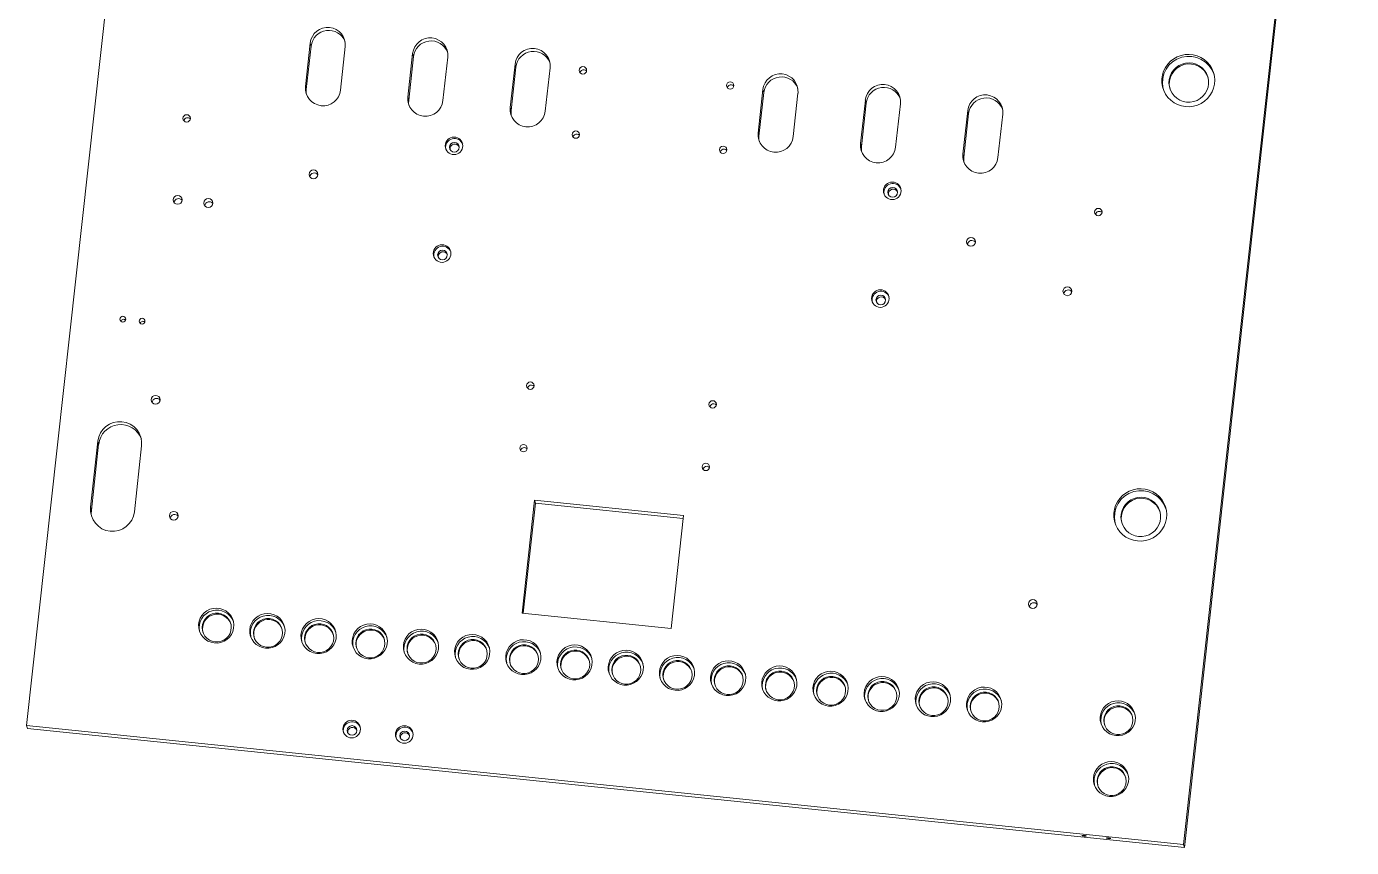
# Model space of a CAD drawing. Header units: millimetres. Extents: x -375 to 375, y -463 to 463.
# Drawn here: x -375 to 375, y -463 to 2 of the extents above; entities that cross this region are included whole.
import ezdxf

# ---------------------------------------------------------------- set-up
doc = ezdxf.new("R2010")
doc.units = ezdxf.units.MM

msp = doc.modelspace()

# ---------------------------------------------------------------- linework, layer by layer
at = {"color": 7, "linetype": 'Continuous', "lineweight": 15}
for p, q in [((-280.7, 462.8), (-375.33, -393.73)), ((280.22, -461.09), (374.85, 395.44)), ((280.7, -462.8), (375.33, 393.73)), ((-214.57, -6.99), (-217.29, -31.6)), ((-214.09, -8.7), (-214.57, -6.99)), ((-216.81, -33.32), (-214.09, -8.7)), ((-197.43, -33.65), (-194.71, -9.03)), ((-156.56, -12.95), (-159.28, -37.57)), ((-158.8, -39.28), (-156.08, -14.66)), ((-156.08, -14.66), (-156.56, -12.95)), ((-139.42, -39.61), (-136.7, -14.99)), ((-98.56, -18.91), (-101.28, -43.53)), ((-100.8, -45.24), (-98.08, -20.62)), ((-98.08, -20.62), (-98.56, -18.91)), ((-81.41, -45.57), (-78.69, -20.95)), ((-216.81, -33.32), (-217.29, -31.6)), ((41.89, -33.34), (39.17, -57.96)), ((39.65, -59.67), (42.37, -35.05)), ((42.37, -35.05), (41.89, -33.34)), ((59.03, -60), (61.75, -35.39)), ((-158.8, -39.28), (-159.28, -37.57)), ((-100.8, -45.24), (-101.28, -43.53)), ((99.9, -39.31), (97.18, -63.92)), ((97.66, -65.63), (100.38, -41.02)), ((100.38, -41.02), (99.9, -39.31)), ((117.04, -65.96), (119.76, -41.35)), ((157.9, -45.27), (155.18, -69.88)), ((155.66, -71.59), (158.38, -46.98)), ((158.38, -46.98), (157.9, -45.27)), ((175.05, -71.92), (177.77, -47.31)), ((39.65, -59.67), (39.17, -57.96)), ((97.66, -65.63), (97.18, -63.92)), ((155.66, -71.59), (155.18, -69.88)), ((-334.93, -232.59), (-339.06, -270.01)), ((-334.45, -234.31), (-334.93, -232.59)), ((-338.58, -271.72), (-334.45, -234.31)), ((-314.23, -272.56), (-310.09, -235.15)), ((-338.58, -271.72), (-339.06, -270.01)), ((-87.48, -265.99), (-94.55, -329.98)), ((-93.89, -330.05), (-87, -267.7)), ((-3.05, -274.66), (-87.48, -265.99)), ((-87, -267.7), (-87.48, -265.99)), ((-87, -267.7), (-3.24, -276.3)), ((-10.12, -338.66), (-3.05, -274.66)), ((-94.55, -329.98), (-10.12, -338.66)), ((-375.33, -393.73), (-374.85, -395.44)), ((-375.33, -393.73), (280.22, -461.09)), ((-374.85, -395.44), (280.7, -462.8)), ((280.22, -461.09), (280.7, -462.8))]:
    msp.add_line(p, q, dxfattribs=at)
at = {"color": 7, "linetype": 'Continuous', "lineweight": 15, "flags": 128}
for points in [[(281.21, -43), (283.5, -43.06), (285.78, -42.77), (287.99, -42.15), (290.08, -41.19), (291.99, -39.93), (293.7, -38.4), (295.15, -36.63), (296.31, -34.67), (297.15, -32.55), (297.66, -30.33), (297.83, -28.06), (297.64, -25.8), (297.1, -23.59), (296.23, -21.49), (295.05, -19.55), (293.58, -17.81), (291.86, -16.32), (289.92, -15.11), (287.82, -14.2), (285.61, -13.63), (283.33, -13.39), (281.03, -13.5), (278.78, -13.96), (276.63, -14.76), (274.62, -15.87), (272.8, -17.26), (271.22, -18.92), (269.91, -20.79), (268.91, -22.84), (268.23, -25.02), (267.89, -27.27), (267.9, -29.54), (268.27, -31.78), (268.97, -33.94), (270, -35.97), (271.33, -37.81), (272.93, -39.43), (274.77, -40.79), (276.79, -41.85), (278.95, -42.59), (281.21, -43)], [(-59.37, -22.11), (-58.59, -22.35), (-58.01, -22.81)], [(281.94, -40.45), (279.96, -40.07), (278.09, -39.34), (276.38, -38.29), (274.89, -36.96), (273.66, -35.38), (272.74, -33.61), (272.15, -31.7), (271.92, -29.72), (272.05, -27.73), (272.54, -25.79), (273.37, -23.96), (274.51, -22.31), (275.93, -20.89), (277.58, -19.74), (279.41, -18.9), (281.37, -18.39), (283.38, -18.24), (285.38, -18.44), (287.31, -19), (289.11, -19.89), (290.72, -21.09), (292.08, -22.55), (293.16, -24.23), (293.92, -26.08), (294.33, -28.03), (294.38, -30.02), (294.07, -32), (293.41, -33.89), (292.42, -35.63), (291.13, -37.18), (289.59, -38.47), (287.84, -39.47), (285.94, -40.15), (283.95, -40.48), (281.94, -40.45)], [(-216.71, -36.17), (-216.83, -35.26), (-216.81, -33.32)], [(24.07, -30.69), (24.85, -30.92), (25.43, -31.38)], [(-158.7, -42.13), (-158.82, -41.22), (-158.8, -39.28)], [(-100.69, -48.09), (-100.82, -47.18), (-100.8, -45.24)], [(-63.39, -58.54), (-62.61, -58.78), (-62.03, -59.24)], [(39.75, -62.53), (39.63, -61.61), (39.65, -59.67)], [(20.04, -67.11), (20.82, -67.35), (21.4, -67.81)], [(97.76, -68.49), (97.64, -67.57), (97.66, -65.63)], [(155.77, -74.45), (155.64, -73.53), (155.66, -71.59)], [(-89.15, -200.76), (-88.37, -201), (-87.79, -201.46)], [(14.15, -211.38), (14.93, -211.62), (15.51, -212.08)], [(-93.06, -236.21), (-92.28, -236.45), (-91.71, -236.91)], [(10.23, -246.82), (11.02, -247.06), (11.59, -247.52)], [(254.02, -289.13), (256.31, -289.19), (258.59, -288.9), (260.8, -288.27), (262.88, -287.32), (264.8, -286.06), (266.51, -284.53), (267.96, -282.76), (269.12, -280.79), (269.96, -278.68), (270.47, -276.46), (270.64, -274.19), (270.45, -271.92), (269.91, -269.72), (269.04, -267.62), (267.86, -265.68), (266.39, -263.94), (264.66, -262.45), (262.73, -261.24), (260.63, -260.33), (258.41, -259.75), (256.13, -259.52), (253.84, -259.63), (251.59, -260.09), (249.44, -260.89), (247.43, -261.99), (245.61, -263.39), (244.03, -265.05), (242.72, -266.92), (241.71, -268.97), (241.03, -271.15), (240.7, -273.4), (240.71, -275.67), (241.07, -277.91), (241.78, -280.07), (242.81, -282.1), (244.14, -283.94), (245.74, -285.56), (247.57, -286.92), (249.6, -287.98), (251.76, -288.72), (254.02, -289.13)], [(254.74, -286.58), (252.77, -286.19), (250.9, -285.47), (249.19, -284.42), (247.69, -283.09), (246.47, -281.51), (245.55, -279.74), (244.96, -277.83), (244.73, -275.85), (244.86, -273.86), (245.35, -271.92), (246.17, -270.09), (247.32, -268.44), (248.74, -267.02), (250.39, -265.87), (252.22, -265.02), (254.17, -264.52), (256.18, -264.37), (258.19, -264.57), (260.12, -265.13), (261.92, -266.02), (263.53, -267.22), (264.89, -268.68), (265.97, -270.36), (266.72, -272.2), (267.13, -274.16), (267.19, -276.15), (266.88, -278.13), (266.22, -280.02), (265.23, -281.76), (263.94, -283.3), (262.4, -284.6), (260.65, -285.6), (258.75, -286.27), (256.76, -286.6), (254.74, -286.58)], [(-338.41, -275.51), (-338.63, -273.87), (-338.58, -271.72)], [(-268.94, -346.91), (-267.04, -346.93), (-265.17, -346.58), (-263.4, -345.9), (-261.79, -344.89), (-260.39, -343.61), (-259.27, -342.08), (-258.46, -340.38), (-257.98, -338.55), (-257.87, -336.67), (-258.11, -334.81), (-258.71, -333.03), (-259.63, -331.39), (-260.86, -329.96), (-262.33, -328.78), (-264.01, -327.91), (-265.83, -327.36), (-267.71, -327.17), (-269.61, -327.33), (-271.44, -327.85), (-273.14, -328.69), (-274.65, -329.85), (-275.91, -331.26), (-276.88, -332.88), (-277.53, -334.65), (-277.83, -336.51), (-277.76, -338.39), (-277.34, -340.23), (-276.57, -341.94), (-275.49, -343.49), (-274.14, -344.8), (-272.55, -345.83), (-270.8, -346.54), (-268.94, -346.91)], [(-268.43, -346.33), (-270.11, -345.97), (-271.68, -345.28), (-273.07, -344.28), (-274.22, -343.01), (-275.08, -341.54), (-275.6, -339.91), (-275.78, -338.22), (-275.59, -336.52), (-275.05, -334.89), (-274.18, -333.41), (-273.02, -332.14), (-271.62, -331.14), (-270.05, -330.44), (-268.36, -330.09), (-266.63, -330.08), (-264.95, -330.44), (-263.38, -331.13), (-261.99, -332.13), (-260.84, -333.4), (-259.99, -334.87), (-259.46, -336.5), (-259.29, -338.19), (-259.48, -339.89), (-260.02, -341.52), (-260.88, -343), (-262.04, -344.27), (-263.44, -345.27), (-265.02, -345.97), (-266.71, -346.32), (-268.43, -346.33)], [(-239.94, -349.89), (-238.04, -349.91), (-236.17, -349.56), (-234.39, -348.88), (-232.78, -347.87), (-231.39, -346.59), (-230.27, -345.06), (-229.45, -343.36), (-228.98, -341.53), (-228.86, -339.65), (-229.11, -337.79), (-229.7, -336.01), (-230.63, -334.37), (-231.85, -332.94), (-233.33, -331.76), (-235.01, -330.89), (-236.82, -330.34), (-238.71, -330.15), (-240.6, -330.31), (-242.43, -330.83), (-244.13, -331.68), (-245.64, -332.83), (-246.91, -334.24), (-247.88, -335.86), (-248.53, -337.63), (-248.82, -339.49), (-248.76, -341.37), (-248.34, -343.21), (-247.57, -344.92), (-246.49, -346.47), (-245.13, -347.78), (-243.55, -348.81), (-241.8, -349.52), (-239.94, -349.89)], [(-239.43, -349.31), (-241.11, -348.95), (-242.68, -348.26), (-244.07, -347.26), (-245.22, -345.99), (-246.07, -344.52), (-246.6, -342.89), (-246.77, -341.2), (-246.58, -339.5), (-246.05, -337.87), (-245.18, -336.39), (-244.02, -335.12), (-242.62, -334.12), (-241.04, -333.42), (-239.35, -333.07), (-237.63, -333.06), (-235.95, -333.42), (-234.38, -334.11), (-232.99, -335.11), (-231.84, -336.38), (-230.98, -337.85), (-230.46, -339.48), (-230.29, -341.17), (-230.47, -342.87), (-231.01, -344.5), (-231.88, -345.98), (-233.04, -347.25), (-234.44, -348.25), (-236.02, -348.95), (-237.7, -349.3), (-239.43, -349.31)], [(-210.93, -352.87), (-209.03, -352.89), (-207.16, -352.54), (-205.39, -351.86), (-203.78, -350.85), (-202.39, -349.57), (-201.26, -348.04), (-200.45, -346.34), (-199.98, -344.51), (-199.86, -342.63), (-200.1, -340.77), (-200.7, -338.99), (-201.63, -337.35), (-202.85, -335.92), (-204.33, -334.74), (-206, -333.87), (-207.82, -333.32), (-209.71, -333.13), (-211.6, -333.29), (-213.43, -333.81), (-215.13, -334.66), (-216.64, -335.81), (-217.9, -337.22), (-218.88, -338.84), (-219.52, -340.61), (-219.82, -342.47), (-219.76, -344.35), (-219.33, -346.19), (-218.57, -347.9), (-217.49, -349.45), (-216.13, -350.76), (-214.55, -351.79), (-212.79, -352.5), (-210.93, -352.87)], [(-210.42, -352.29), (-212.11, -351.94), (-213.68, -351.24), (-215.07, -350.24), (-216.22, -348.97), (-217.07, -347.5), (-217.6, -345.87), (-217.77, -344.18), (-217.58, -342.48), (-217.04, -340.85), (-216.17, -339.38), (-215.01, -338.1), (-213.62, -337.1), (-212.04, -336.4), (-210.35, -336.05), (-208.63, -336.04), (-206.94, -336.4), (-205.37, -337.09), (-203.98, -338.09), (-202.84, -339.36), (-201.98, -340.83), (-201.46, -342.46), (-201.28, -344.15), (-201.47, -345.85), (-202.01, -347.48), (-202.88, -348.96), (-204.04, -350.23), (-205.44, -351.23), (-207.01, -351.93), (-208.7, -352.29), (-210.42, -352.29)], [(-181.93, -355.85), (-180.03, -355.87), (-178.16, -355.52), (-176.39, -354.84), (-174.78, -353.83), (-173.38, -352.55), (-172.26, -351.02), (-171.45, -349.32), (-170.97, -347.49), (-170.86, -345.61), (-171.1, -343.75), (-171.7, -341.97), (-172.62, -340.33), (-173.85, -338.9), (-175.32, -337.72), (-177, -336.85), (-178.82, -336.3), (-180.7, -336.11), (-182.6, -336.27), (-184.43, -336.79), (-186.13, -337.64), (-187.64, -338.79), (-188.9, -340.2), (-189.87, -341.82), (-190.52, -343.59), (-190.82, -345.45), (-190.75, -347.33), (-190.33, -349.17), (-189.56, -350.88), (-188.48, -352.43), (-187.13, -353.74), (-185.54, -354.77), (-183.79, -355.48), (-181.93, -355.85)], [(-181.42, -355.27), (-183.1, -354.92), (-184.68, -354.22), (-186.07, -353.22), (-187.21, -351.95), (-188.07, -350.48), (-188.59, -348.85), (-188.77, -347.16), (-188.58, -345.46), (-188.04, -343.83), (-187.17, -342.36), (-186.01, -341.08), (-184.61, -340.08), (-183.04, -339.38), (-181.35, -339.03), (-179.63, -339.02), (-177.94, -339.38), (-176.37, -340.07), (-174.98, -341.07), (-173.83, -342.34), (-172.98, -343.81), (-172.45, -345.44), (-172.28, -347.13), (-172.47, -348.83), (-173.01, -350.46), (-173.87, -351.94), (-175.03, -353.21), (-176.43, -354.21), (-178.01, -354.91), (-179.7, -355.27), (-181.42, -355.27)], [(-152.93, -358.83), (-151.03, -358.85), (-149.16, -358.5), (-147.38, -357.82), (-145.77, -356.82), (-144.38, -355.53), (-143.26, -354), (-142.44, -352.3), (-141.97, -350.47), (-141.85, -348.59), (-142.1, -346.73), (-142.69, -344.95), (-143.62, -343.31), (-144.84, -341.88), (-146.32, -340.7), (-148, -339.83), (-149.81, -339.28), (-151.7, -339.09), (-153.59, -339.25), (-155.42, -339.77), (-157.12, -340.62), (-158.63, -341.77), (-159.9, -343.18), (-160.87, -344.8), (-161.52, -346.57), (-161.81, -348.43), (-161.75, -350.31), (-161.33, -352.15), (-160.56, -353.86), (-159.48, -355.41), (-158.12, -356.72), (-156.54, -357.75), (-154.79, -358.46), (-152.93, -358.83)], [(-152.42, -358.25), (-154.1, -357.9), (-155.67, -357.2), (-157.06, -356.2), (-158.21, -354.93), (-159.06, -353.46), (-159.59, -351.83), (-159.76, -350.14), (-159.58, -348.44), (-159.04, -346.82), (-158.17, -345.34), (-157.01, -344.07), (-155.61, -343.06), (-154.03, -342.36), (-152.35, -342.01), (-150.62, -342), (-148.94, -342.36), (-147.37, -343.05), (-145.98, -344.05), (-144.83, -345.32), (-143.97, -346.79), (-143.45, -348.42), (-143.28, -350.11), (-143.46, -351.81), (-144, -353.44), (-144.87, -354.92), (-146.03, -356.19), (-147.43, -357.19), (-149.01, -357.89), (-150.69, -358.25), (-152.42, -358.25)], [(-123.92, -361.81), (-122.02, -361.83), (-120.15, -361.49), (-118.38, -360.8), (-116.77, -359.8), (-115.38, -358.51), (-114.25, -356.98), (-113.44, -355.28), (-112.97, -353.45), (-112.85, -351.57), (-113.09, -349.71), (-113.69, -347.93), (-114.62, -346.29), (-115.84, -344.86), (-117.32, -343.68), (-118.99, -342.81), (-120.81, -342.26), (-122.7, -342.07), (-124.59, -342.23), (-126.42, -342.75), (-128.12, -343.6), (-129.63, -344.75), (-130.89, -346.16), (-131.87, -347.78), (-132.51, -349.55), (-132.81, -351.41), (-132.75, -353.3), (-132.32, -355.13), (-131.56, -356.85), (-130.48, -358.39), (-129.12, -359.7), (-127.54, -360.73), (-125.78, -361.44), (-123.92, -361.81)], [(-123.41, -361.23), (-125.1, -360.88), (-126.67, -360.18), (-128.06, -359.18), (-129.21, -357.92), (-130.06, -356.44), (-130.59, -354.82), (-130.76, -353.12), (-130.57, -351.42), (-130.03, -349.8), (-129.16, -348.32), (-128.01, -347.05), (-126.61, -346.04), (-125.03, -345.34), (-123.34, -344.99), (-121.62, -344.98), (-119.93, -345.34), (-118.36, -346.03), (-116.97, -347.03), (-115.83, -348.3), (-114.97, -349.77), (-114.45, -351.4), (-114.27, -353.09), (-114.46, -354.79), (-115, -356.42), (-115.87, -357.9), (-117.03, -359.17), (-118.43, -360.17), (-120, -360.87), (-121.69, -361.23), (-123.41, -361.23)], [(-94.92, -364.79), (-93.02, -364.81), (-91.15, -364.47), (-89.38, -363.78), (-87.77, -362.78), (-86.37, -361.49), (-85.25, -359.96), (-84.44, -358.26), (-83.96, -356.43), (-83.85, -354.56), (-84.09, -352.69), (-84.69, -350.91), (-85.61, -349.27), (-86.84, -347.84), (-88.32, -346.66), (-89.99, -345.79), (-91.81, -345.24), (-93.69, -345.05), (-95.59, -345.21), (-97.42, -345.73), (-99.12, -346.58), (-100.63, -347.73), (-101.89, -349.14), (-102.86, -350.76), (-103.51, -352.53), (-103.81, -354.4), (-103.74, -356.28), (-103.32, -358.11), (-102.55, -359.83), (-101.47, -361.37), (-100.12, -362.68), (-98.53, -363.71), (-96.78, -364.42), (-94.92, -364.79)], [(-94.41, -364.21), (-96.09, -363.86), (-97.67, -363.16), (-99.06, -362.16), (-100.2, -360.9), (-101.06, -359.42), (-101.58, -357.8), (-101.76, -356.1), (-101.57, -354.4), (-101.03, -352.78), (-100.16, -351.3), (-99, -350.03), (-97.6, -349.02), (-96.03, -348.32), (-94.34, -347.97), (-92.62, -347.96), (-90.93, -348.32), (-89.36, -349.01), (-87.97, -350.01), (-86.82, -351.28), (-85.97, -352.75), (-85.44, -354.38), (-85.27, -356.07), (-85.46, -357.77), (-86, -359.4), (-86.86, -360.88), (-88.02, -362.15), (-89.42, -363.15), (-91, -363.85), (-92.69, -364.21), (-94.41, -364.21)], [(-65.92, -367.77), (-64.02, -367.79), (-62.15, -367.45), (-60.38, -366.76), (-58.76, -365.76), (-57.37, -364.47), (-56.25, -362.94), (-55.43, -361.24), (-54.96, -359.41), (-54.84, -357.54), (-55.09, -355.67), (-55.68, -353.89), (-56.61, -352.25), (-57.84, -350.82), (-59.31, -349.64), (-60.99, -348.77), (-62.8, -348.22), (-64.69, -348.03), (-66.58, -348.19), (-68.41, -348.71), (-70.11, -349.56), (-71.62, -350.71), (-72.89, -352.12), (-73.86, -353.74), (-74.51, -355.51), (-74.8, -357.38), (-74.74, -359.26), (-74.32, -361.09), (-73.55, -362.81), (-72.47, -364.35), (-71.11, -365.66), (-69.53, -366.69), (-67.78, -367.4), (-65.92, -367.77)], [(-65.41, -367.19), (-67.09, -366.84), (-68.66, -366.14), (-70.05, -365.14), (-71.2, -363.88), (-72.05, -362.4), (-72.58, -360.78), (-72.75, -359.08), (-72.57, -357.38), (-72.03, -355.76), (-71.16, -354.28), (-70, -353.01), (-68.6, -352), (-67.02, -351.3), (-65.34, -350.95), (-63.61, -350.94), (-61.93, -351.3), (-60.36, -351.99), (-58.97, -352.99), (-57.82, -354.26), (-56.96, -355.73), (-56.44, -357.36), (-56.27, -359.05), (-56.45, -360.75), (-56.99, -362.38), (-57.86, -363.86), (-59.02, -365.13), (-60.42, -366.13), (-62, -366.83), (-63.68, -367.19), (-65.41, -367.19)], [(-36.91, -370.75), (-35.02, -370.77), (-33.14, -370.43), (-31.37, -369.74), (-29.76, -368.74), (-28.37, -367.45), (-27.24, -365.92), (-26.43, -364.22), (-25.96, -362.39), (-25.84, -360.52), (-26.08, -358.65), (-26.68, -356.87), (-27.61, -355.23), (-28.83, -353.8), (-30.31, -352.62), (-31.98, -351.75), (-33.8, -351.2), (-35.69, -351.01), (-37.58, -351.17), (-39.41, -351.69), (-41.11, -352.54), (-42.62, -353.69), (-43.88, -355.1), (-44.86, -356.72), (-45.5, -358.5), (-45.8, -360.36), (-45.74, -362.24), (-45.31, -364.07), (-44.55, -365.79), (-43.47, -367.33), (-42.11, -368.64), (-40.53, -369.67), (-38.77, -370.38), (-36.91, -370.75)], [(-36.4, -370.17), (-38.09, -369.82), (-39.66, -369.12), (-41.05, -368.12), (-42.2, -366.86), (-43.05, -365.38), (-43.58, -363.76), (-43.75, -362.06), (-43.56, -360.36), (-43.02, -358.74), (-42.15, -357.26), (-41, -355.99), (-39.6, -354.98), (-38.02, -354.28), (-36.33, -353.93), (-34.61, -353.92), (-32.93, -354.28), (-31.35, -354.97), (-29.96, -355.97), (-28.82, -357.24), (-27.96, -358.71), (-27.44, -360.34), (-27.26, -362.04), (-27.45, -363.73), (-27.99, -365.36), (-28.86, -366.84), (-30.02, -368.11), (-31.42, -369.11), (-32.99, -369.81), (-34.68, -370.17), (-36.4, -370.17)], [(-7.91, -373.73), (-6.01, -373.75), (-4.14, -373.41), (-2.37, -372.72), (-0.76, -371.72), (0.64, -370.43), (1.76, -368.91), (2.57, -367.2), (3.05, -365.37), (3.16, -363.5), (2.92, -361.63), (2.32, -359.85), (1.4, -358.21), (0.17, -356.78), (-1.31, -355.6), (-2.98, -354.73), (-4.8, -354.18), (-6.68, -353.99), (-8.58, -354.15), (-10.41, -354.67), (-12.11, -355.52), (-13.62, -356.67), (-14.88, -358.08), (-15.85, -359.7), (-16.5, -361.48), (-16.8, -363.34), (-16.73, -365.22), (-16.31, -367.05), (-15.55, -368.77), (-14.47, -370.31), (-13.11, -371.62), (-11.52, -372.65), (-9.77, -373.36), (-7.91, -373.73)], [(-7.4, -373.15), (-9.08, -372.8), (-10.66, -372.1), (-12.05, -371.1), (-13.19, -369.84), (-14.05, -368.36), (-14.57, -366.74), (-14.75, -365.04), (-14.56, -363.34), (-14.02, -361.72), (-13.15, -360.24), (-11.99, -358.97), (-10.59, -357.96), (-9.02, -357.26), (-7.33, -356.91), (-5.61, -356.9), (-3.92, -357.26), (-2.35, -357.95), (-0.96, -358.95), (0.19, -360.22), (1.04, -361.7), (1.57, -363.32), (1.74, -365.02), (1.55, -366.71), (1.01, -368.34), (0.14, -369.82), (-1.01, -371.09), (-2.41, -372.09), (-3.99, -372.79), (-5.68, -373.15), (-7.4, -373.15)], [(21.09, -376.71), (22.99, -376.73), (24.86, -376.39), (26.63, -375.7), (28.25, -374.7), (29.64, -373.41), (30.76, -371.89), (31.58, -370.18), (32.05, -368.35), (32.17, -366.48), (31.92, -364.61), (31.33, -362.83), (30.4, -361.19), (29.17, -359.76), (27.7, -358.58), (26.02, -357.71), (24.21, -357.16), (22.32, -356.97), (20.42, -357.13), (18.6, -357.65), (16.89, -358.5), (15.39, -359.65), (14.12, -361.06), (13.15, -362.68), (12.5, -364.46), (12.21, -366.32), (12.27, -368.2), (12.69, -370.03), (13.46, -371.75), (14.54, -373.29), (15.89, -374.6), (17.48, -375.63), (19.23, -376.34), (21.09, -376.71)], [(21.6, -376.13), (19.92, -375.78), (18.35, -375.08), (16.96, -374.08), (15.81, -372.82), (14.95, -371.34), (14.43, -369.72), (14.26, -368.02), (14.44, -366.32), (14.98, -364.7), (15.85, -363.22), (17.01, -361.95), (18.41, -360.94), (19.99, -360.24), (21.67, -359.89), (23.4, -359.89), (25.08, -360.24), (26.65, -360.93), (28.04, -361.93), (29.19, -363.2), (30.05, -364.68), (30.57, -366.3), (30.74, -368), (30.56, -369.69), (30.02, -371.32), (29.15, -372.8), (27.99, -374.07), (26.59, -375.07), (25.01, -375.77), (23.33, -376.13), (21.6, -376.13)], [(50.1, -379.69), (51.99, -379.71), (53.86, -379.37), (55.64, -378.68), (57.25, -377.68), (58.64, -376.39), (59.77, -374.87), (60.58, -373.16), (61.05, -371.34), (61.17, -369.46), (60.92, -367.59), (60.33, -365.81), (59.4, -364.17), (58.18, -362.74), (56.7, -361.56), (55.02, -360.69), (53.21, -360.14), (51.32, -359.95), (49.43, -360.11), (47.6, -360.63), (45.9, -361.48), (44.39, -362.63), (43.12, -364.04), (42.15, -365.66), (41.51, -367.44), (41.21, -369.3), (41.27, -371.18), (41.7, -373.01), (42.46, -374.73), (43.54, -376.27), (44.9, -377.58), (46.48, -378.61), (48.24, -379.32), (50.1, -379.69)], [(50.61, -379.11), (48.92, -378.76), (47.35, -378.07), (45.96, -377.06), (44.81, -375.8), (43.96, -374.32), (43.43, -372.7), (43.26, -371), (43.45, -369.3), (43.99, -367.68), (44.86, -366.2), (46.01, -364.93), (47.41, -363.92), (48.99, -363.22), (50.68, -362.87), (52.4, -362.87), (54.08, -363.22), (55.66, -363.91), (57.05, -364.91), (58.19, -366.18), (59.05, -367.66), (59.57, -369.28), (59.75, -370.98), (59.56, -372.67), (59.02, -374.3), (58.15, -375.78), (56.99, -377.05), (55.59, -378.05), (54.02, -378.75), (52.33, -379.11), (50.61, -379.11)], [(79.1, -382.67), (81, -382.69), (82.87, -382.35), (84.64, -381.66), (86.25, -380.66), (87.65, -379.37), (88.77, -377.85), (89.58, -376.14), (90.06, -374.32), (90.17, -372.44), (89.93, -370.57), (89.33, -368.79), (88.4, -367.15), (87.18, -365.72), (85.7, -364.54), (84.03, -363.67), (82.21, -363.12), (80.32, -362.93), (78.43, -363.09), (76.6, -363.61), (74.9, -364.46), (73.39, -365.61), (72.13, -367.02), (71.16, -368.64), (70.51, -370.42), (70.21, -372.28), (70.28, -374.16), (70.7, -375.99), (71.46, -377.71), (72.54, -379.25), (73.9, -380.56), (75.48, -381.59), (77.24, -382.3), (79.1, -382.67)], [(79.61, -382.09), (77.92, -381.74), (76.35, -381.05), (74.96, -380.04), (73.82, -378.78), (72.96, -377.3), (72.44, -375.68), (72.26, -373.98), (72.45, -372.28), (72.99, -370.66), (73.86, -369.18), (75.02, -367.91), (76.42, -366.9), (77.99, -366.21), (79.68, -365.85), (81.4, -365.85), (83.09, -366.2), (84.66, -366.89), (86.05, -367.89), (87.2, -369.16), (88.05, -370.64), (88.58, -372.26), (88.75, -373.96), (88.56, -375.65), (88.02, -377.28), (87.15, -378.76), (86, -380.03), (84.6, -381.03), (83.02, -381.73), (81.33, -382.09), (79.61, -382.09)], [(108.1, -385.65), (110, -385.67), (111.87, -385.33), (113.64, -384.64), (115.26, -383.64), (116.65, -382.35), (117.77, -380.83), (118.59, -379.12), (119.06, -377.3), (119.18, -375.42), (118.93, -373.55), (118.34, -371.77), (117.41, -370.13), (116.18, -368.7), (114.71, -367.52), (113.03, -366.65), (111.22, -366.1), (109.33, -365.91), (107.43, -366.07), (105.6, -366.59), (103.9, -367.44), (102.4, -368.59), (101.13, -370), (100.16, -371.62), (99.51, -373.4), (99.22, -375.26), (99.28, -377.14), (99.7, -378.97), (100.47, -380.69), (101.55, -382.23), (102.9, -383.54), (104.49, -384.57), (106.24, -385.28), (108.1, -385.65)], [(108.61, -385.07), (106.93, -384.72), (105.36, -384.03), (103.97, -383.02), (102.82, -381.76), (101.96, -380.28), (101.44, -378.66), (101.27, -376.96), (101.45, -375.26), (101.99, -373.64), (102.86, -372.16), (104.02, -370.89), (105.42, -369.88), (107, -369.19), (108.68, -368.83), (110.41, -368.83), (112.09, -369.18), (113.66, -369.87), (115.05, -370.87), (116.2, -372.14), (117.05, -373.62), (117.58, -375.24), (117.75, -376.94), (117.57, -378.63), (117.03, -380.26), (116.16, -381.74), (115, -383.01), (113.6, -384.01), (112.02, -384.71), (110.34, -385.07), (108.61, -385.07)], [(137.1, -388.63), (139, -388.65), (140.87, -388.31), (142.65, -387.62), (144.26, -386.62), (145.65, -385.33), (146.78, -383.81), (147.59, -382.1), (148.06, -380.28), (148.18, -378.4), (147.93, -376.53), (147.34, -374.75), (146.41, -373.11), (145.19, -371.68), (143.71, -370.5), (142.03, -369.63), (140.22, -369.08), (138.33, -368.89), (136.44, -369.05), (134.61, -369.57), (132.91, -370.42), (131.4, -371.57), (130.13, -372.98), (129.16, -374.6), (128.52, -376.38), (128.22, -378.24), (128.28, -380.12), (128.71, -381.95), (129.47, -383.67), (130.55, -385.21), (131.91, -386.52), (133.49, -387.55), (135.24, -388.26), (137.1, -388.63)], [(137.62, -388.05), (135.93, -387.7), (134.36, -387.01), (132.97, -386), (131.82, -384.74), (130.97, -383.26), (130.44, -381.64), (130.27, -379.94), (130.46, -378.24), (131, -376.62), (131.86, -375.14), (133.02, -373.87), (134.42, -372.86), (136, -372.17), (137.69, -371.81), (139.41, -371.81), (141.09, -372.16), (142.67, -372.85), (144.06, -373.85), (145.2, -375.12), (146.06, -376.6), (146.58, -378.22), (146.76, -379.92), (146.57, -381.61), (146.03, -383.24), (145.16, -384.72), (144, -385.99), (142.6, -386.99), (141.03, -387.69), (139.34, -388.05), (137.62, -388.05)], [(166.11, -391.61), (168.01, -391.63), (169.88, -391.29), (171.65, -390.6), (173.26, -389.6), (174.66, -388.31), (175.78, -386.79), (176.59, -385.08), (177.07, -383.26), (177.18, -381.38), (176.94, -379.51), (176.34, -377.73), (175.41, -376.09), (174.19, -374.66), (172.71, -373.49), (171.04, -372.61), (169.22, -372.06), (167.33, -371.87), (165.44, -372.03), (163.61, -372.55), (161.91, -373.4), (160.4, -374.55), (159.14, -375.96), (158.17, -377.58), (157.52, -379.36), (157.22, -381.22), (157.29, -383.1), (157.71, -384.93), (158.47, -386.65), (159.55, -388.19), (160.91, -389.5), (162.49, -390.53), (164.25, -391.24), (166.11, -391.61)], [(166.62, -391.03), (164.93, -390.68), (163.36, -389.99), (161.97, -388.98), (160.83, -387.72), (159.97, -386.24), (159.45, -384.62), (159.27, -382.92), (159.46, -381.22), (160, -379.6), (160.87, -378.12), (162.03, -376.85), (163.43, -375.84), (165, -375.15), (166.69, -374.79), (168.41, -374.79), (170.1, -375.14), (171.67, -375.83), (173.06, -376.83), (174.21, -378.1), (175.06, -379.58), (175.59, -381.2), (175.76, -382.9), (175.57, -384.59), (175.03, -386.22), (174.16, -387.7), (173.01, -388.97), (171.61, -389.97), (170.03, -390.67), (168.34, -391.03), (166.62, -391.03)], [(241.83, -399.39), (243.73, -399.41), (245.6, -399.07), (247.38, -398.38), (248.99, -397.38), (250.38, -396.09), (251.51, -394.57), (252.32, -392.86), (252.79, -391.04), (252.91, -389.16), (252.66, -387.29), (252.07, -385.51), (251.14, -383.87), (249.92, -382.44), (248.44, -381.27), (246.76, -380.39), (244.95, -379.85), (243.06, -379.65), (241.17, -379.82), (239.34, -380.33), (237.64, -381.18), (236.13, -382.33), (234.86, -383.74), (233.89, -385.37), (233.25, -387.14), (232.95, -389), (233.01, -390.88), (233.44, -392.71), (234.2, -394.43), (235.28, -395.97), (236.64, -397.28), (238.22, -398.31), (239.97, -399.02), (241.83, -399.39)], [(242.34, -398.81), (240.66, -398.46), (239.09, -397.77), (237.7, -396.77), (236.55, -395.5), (235.7, -394.02), (235.17, -392.4), (235, -390.7), (235.19, -389), (235.73, -387.38), (236.59, -385.9), (237.75, -384.63), (239.15, -383.62), (240.73, -382.93), (242.42, -382.57), (244.14, -382.57), (245.82, -382.92), (247.39, -383.61), (248.78, -384.61), (249.93, -385.88), (250.79, -387.36), (251.31, -388.98), (251.49, -390.68), (251.3, -392.38), (250.76, -394), (249.89, -395.48), (248.73, -396.75), (247.33, -397.76), (245.76, -398.45), (244.07, -398.81), (242.34, -398.81)], [(238.03, -433.85), (239.93, -433.87), (241.8, -433.53), (243.57, -432.84), (245.18, -431.84), (246.58, -430.55), (247.7, -429.03), (248.51, -427.32), (248.98, -425.5), (249.1, -423.62), (248.86, -421.75), (248.26, -419.97), (247.33, -418.33), (246.11, -416.9), (244.63, -415.72), (242.96, -414.85), (241.14, -414.3), (239.25, -414.11), (237.36, -414.27), (235.53, -414.79), (233.83, -415.64), (232.32, -416.79), (231.06, -418.2), (230.08, -419.82), (229.44, -421.6), (229.14, -423.46), (229.21, -425.34), (229.63, -427.17), (230.39, -428.89), (231.47, -430.43), (232.83, -431.74), (234.41, -432.77), (236.17, -433.48), (238.03, -433.85)], [(238.54, -433.27), (236.85, -432.92), (235.28, -432.23), (233.89, -431.22), (232.75, -429.96), (231.89, -428.48), (231.36, -426.86), (231.19, -425.16), (231.38, -423.46), (231.92, -421.84), (232.79, -420.36), (233.95, -419.09), (235.34, -418.08), (236.92, -417.39), (238.61, -417.03), (240.33, -417.03), (242.02, -417.38), (243.59, -418.07), (244.98, -419.07), (246.13, -420.34), (246.98, -421.82), (247.51, -423.44), (247.68, -425.14), (247.49, -426.83), (246.95, -428.46), (246.08, -429.94), (244.92, -431.21), (243.53, -432.21), (241.95, -432.91), (240.26, -433.27), (238.54, -433.27)], [(225.09, -456.25), (224.97, -456.18), (224.69, -456.09), (224.28, -456.01), (223.8, -455.95), (223.33, -455.91), (222.93, -455.91), (222.68, -455.94), (222.61, -456), (222.72, -456.08), (223, -456.16), (223.42, -456.24), (223.9, -456.31), (224.37, -456.34), (224.76, -456.34), (225.01, -456.31), (225.09, -456.25)], [(238.99, -457.68), (238.88, -457.61), (238.6, -457.52), (238.18, -457.44), (237.7, -457.38), (237.23, -457.34), (236.84, -457.34), (236.59, -457.37), (236.51, -457.43), (236.62, -457.51), (236.91, -457.59), (237.32, -457.67), (237.8, -457.73), (238.27, -457.77), (238.67, -457.77), (238.92, -457.74), (238.99, -457.68)]]:
    msp.add_lwpolyline(points, dxfattribs=at)
at = {"color": 7, "linetype": 'Continuous', "lineweight": 15}
for centre, radius in [((-60.09, -22.46), 2.09), ((23.34, -31.03), 2.09), ((-284.6, -49.67), 2.09), ((-64.12, -58.89), 2.09), ((-133.15, -65.22), 4.98), ((-132.91, -66.02), 2.74), ((19.32, -67.46), 2.09), ((-212.73, -81.38), 2.49), ((115.16, -90.73), 4.98), ((115.4, -91.53), 2.74), ((-289.67, -95.87), 2.49), ((-272.32, -97.63), 2.49), ((231.9, -102.74), 2.09), ((159.74, -119.65), 2.49), ((-139.89, -126.26), 4.98), ((-139.66, -127.06), 2.74), ((108.42, -151.77), 4.98), ((108.66, -152.57), 2.74), ((214.37, -147.64), 2.49), ((-320.77, -163.45), 1.64), ((-309.85, -164.57), 1.64), ((-89.88, -201.11), 2.09), ((-302.18, -209.09), 2.49), ((13.42, -211.73), 2.09), ((-93.79, -236.55), 2.09), ((9.51, -247.17), 2.09), ((-291.9, -274.84), 2.49), ((194.8, -324.85), 2.49), ((-191.11, -395.71), 4.98), ((-190.88, -396.49), 2.74), ((-161.31, -398.77), 4.98), ((-161.08, -399.55), 2.74)]:
    msp.add_circle(centre, radius, dxfattribs=at)
for centre, radius, start, end in [((-204.65, -8.08), 9.99, 354.50343, 173.76283), ((-204.14, -9.83), 10.02, 21.40394, 173.53549), ((-146.64, -14.04), 9.99, 354.50343, 173.76283), ((-146.13, -15.79), 10.02, 21.40394, 173.53549), ((-88.63, -20), 9.99, 354.50343, 173.76283), ((-88.12, -21.75), 10.02, 21.40394, 173.53549), ((283.2, -29.5), 15.01, 18.4702, 192.91052), ((-59.59, -24.21), 2.11, 83.99373, 169.85958), ((283.35, -30.04), 11.25, 17.68955, 193.69117), ((51.81, -34.43), 9.99, 354.50343, 173.76283), ((52.32, -36.18), 10.02, 21.40394, 173.53549), ((-207.35, -32.56), 9.99, 174.50343, 353.76283), ((23.85, -32.78), 2.11, 83.99373, 169.85958), ((109.82, -40.39), 9.99, 354.50343, 173.76283), ((110.33, -42.14), 10.02, 21.40394, 173.53549), ((167.83, -46.35), 9.99, 354.50343, 173.76283), ((-149.34, -38.52), 9.99, 174.50343, 353.76283), ((-91.34, -44.48), 9.99, 174.50343, 353.76283), ((168.34, -48.1), 10.02, 21.40394, 173.53549), ((-284.09, -51.42), 2.11, 41.47364, 169.90708), ((-63.61, -60.64), 2.11, 83.99373, 169.85958), ((49.11, -58.91), 9.99, 174.50343, 353.76283), ((-132.88, -66.08), 5, 20.91156, 190.46916), ((-132.62, -66.98), 2.75, 26.33652, 185.0442), ((19.82, -69.21), 2.11, 83.99373, 169.85958), ((107.12, -64.87), 9.99, 174.50343, 353.76283), ((165.12, -70.83), 9.99, 174.50343, 353.76283), ((-212.25, -83.1), 2.51, 37.22219, 174.15853), ((115.44, -91.59), 5, 20.91156, 190.46916), ((115.69, -92.5), 2.75, 26.33652, 185.0442), ((-289.19, -97.6), 2.51, 37.22219, 174.15853), ((-271.81, -99.38), 2.51, 37.22219, 174.15853), ((232.4, -104.49), 2.11, 41.47364, 169.90708), ((160.22, -121.37), 2.51, 37.22219, 174.15853), ((-139.62, -127.12), 5, 20.91156, 190.46916), ((-139.37, -128.02), 2.75, 26.33652, 185.0442), ((108.69, -152.63), 5, 20.91156, 190.46916), ((214.89, -149.39), 2.51, 37.22219, 174.15853), ((108.95, -153.54), 2.75, 26.33652, 185.0442), ((-320.27, -165.19), 1.66, 49.09867, 162.28205), ((-309.35, -166.31), 1.66, 49.09867, 162.28205), ((-89.37, -202.86), 2.11, 83.99373, 169.85958), ((-301.7, -210.82), 2.51, 37.22219, 174.15853), ((13.93, -213.48), 2.11, 83.99373, 169.85958), ((-322.52, -233.95), 12.48, 354.4837, 173.78256), ((-322, -235.72), 12.52, 20.39526, 173.52242), ((-93.29, -238.3), 2.11, 83.99373, 169.85958), ((10.01, -248.92), 2.11, 83.99373, 169.85958), ((256, -275.63), 15.01, 18.4702, 192.91052), ((-326.64, -271.21), 12.48, 174.4837, 353.78256), ((256.15, -276.16), 11.25, 17.68955, 193.69117), ((-291.39, -276.6), 2.51, 37.22219, 174.15853), ((-267.51, -338.29), 10.01, 19.61011, 191.77061), ((195.31, -326.61), 2.51, 37.22219, 174.15853), ((-267.35, -338.85), 8.25, 18.26419, 193.11653), ((-238.5, -341.27), 10.01, 19.61011, 191.77061), ((-238.35, -341.83), 8.25, 18.26419, 193.11653), ((-209.5, -344.25), 10.01, 19.61011, 191.77061), ((-209.35, -344.81), 8.25, 18.26419, 193.11653), ((-180.5, -347.23), 10.01, 19.61011, 191.77061), ((-180.34, -347.79), 8.25, 18.26419, 193.11653), ((-151.49, -350.21), 10.01, 19.61011, 191.77061), ((-151.34, -350.77), 8.25, 18.26419, 193.11653), ((-122.49, -353.19), 10.01, 19.61011, 191.77061), ((-122.34, -353.75), 8.25, 18.26419, 193.11653), ((-93.49, -356.17), 10.01, 19.61011, 191.77061), ((-93.33, -356.73), 8.25, 18.26419, 193.11653), ((-64.48, -359.15), 10.01, 19.61011, 191.77061), ((-64.33, -359.71), 8.25, 18.26419, 193.11653), ((-35.48, -362.14), 10.01, 19.61011, 191.77061), ((-35.33, -362.69), 8.25, 18.26419, 193.11653), ((-6.48, -365.12), 10.01, 19.61011, 191.77061), ((-6.32, -365.67), 8.25, 18.26419, 193.11653), ((22.52, -368.1), 10.01, 19.61011, 191.77061), ((22.68, -368.65), 8.25, 18.26419, 193.11653), ((51.53, -371.08), 10.01, 19.61011, 191.77061), ((51.68, -371.63), 8.25, 18.26419, 193.11653), ((80.53, -374.06), 10.01, 19.61011, 191.77061), ((80.69, -374.61), 8.25, 18.26419, 193.11653), ((109.53, -377.04), 10.01, 19.61011, 191.77061), ((109.69, -377.59), 8.25, 18.26419, 193.11653), ((138.54, -380.02), 10.01, 19.61011, 191.77061), ((138.69, -380.57), 8.25, 18.26419, 193.11653), ((167.54, -383), 10.01, 19.61011, 191.77061), ((167.7, -383.55), 8.25, 18.26419, 193.11653), ((243.27, -390.78), 10.01, 19.61011, 191.77061), ((243.42, -391.33), 8.25, 18.26419, 193.11653), ((-190.84, -396.55), 5, 20.82557, 190.55515), ((-190.58, -397.47), 2.75, 26.49478, 184.88594), ((-161.04, -399.61), 5, 20.82557, 190.55515), ((-160.78, -400.53), 2.75, 26.49478, 184.88594), ((239.46, -425.24), 10.01, 19.61011, 191.77061), ((239.62, -425.79), 8.25, 18.26419, 193.11653)]:
    msp.add_arc(centre, radius, start, end, dxfattribs=at)

doc.saveas('drawing.dxf')
